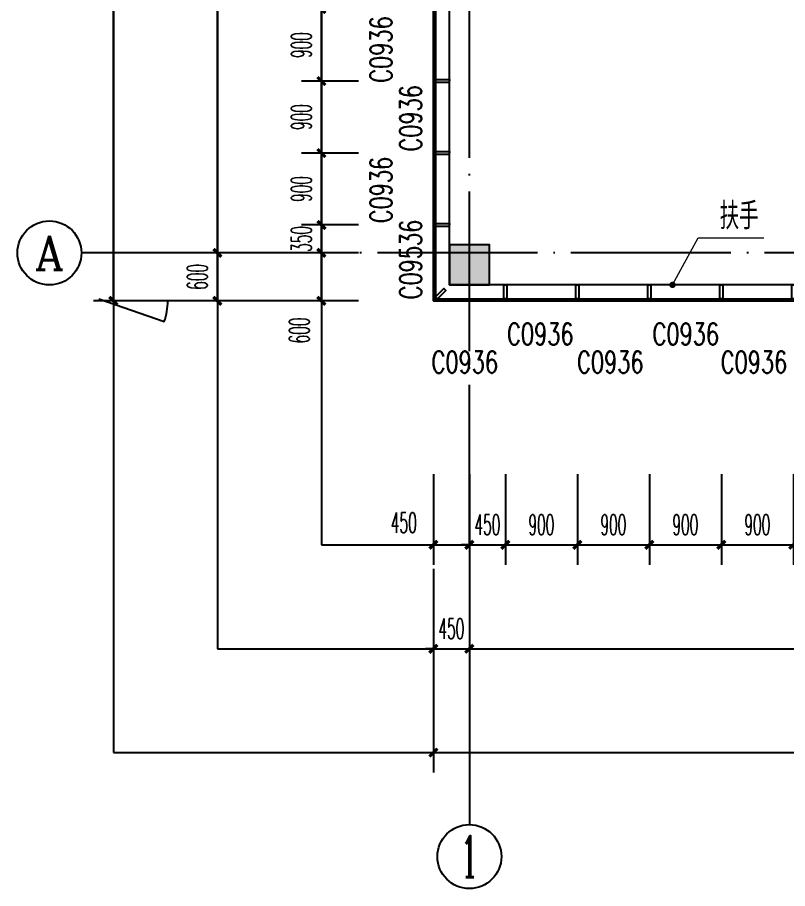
# Model space of a CAD drawing. Header units: millimetres. Extents: x -13830 to 215738, y -24143 to 193994.
# Drawn here: x 36194 to 45822, y 77049 to 87944 of the extents above; entities that cross this region are included whole.
import ezdxf
from ezdxf.enums import TextEntityAlignment as Align

# ---------------------------------------------------------------- set-up
doc = ezdxf.new("R2010")
doc.units = ezdxf.units.MM
doc.header["$LTSCALE"] = 100
doc.linetypes.add('DOTE', pattern=[2.42, 2, -0.2, 0.02, -0.2])
doc.layers.get('0').update_dxf_attribs({"linetype": 'CONTINUOUS'})
doc.layers.get('DEFPOINTS').update_dxf_attribs({"linetype": 'CONTINUOUS'})
for name, color, linetype in [('A-Drain-Well', 201, 'CONTINUOUS'), ('AXIS', 3, 'CONTINUOUS'), ('AXIS_TEXT', 7, 'CONTINUOUS'), ('COLUMN', 9, 'CONTINUOUS'), ('DOTE', 8, 'CONTINUOUS'), ('MCST 2F$0$A-_WIND----_E-', 4, 'CONTINUOUS'), ('PUB_DIM', 3, 'CONTINUOUS'), ('PUB_HATCH', 8, 'CONTINUOUS'), ('PUB_TEXT', 7, 'CONTINUOUS'), ('RAIL', 163, 'CONTINUOUS'), ('WALL', 2, 'CONTINUOUS'), ('WINDOW', 4, 'CONTINUOUS'), ('WINDOW_TEXT', 7, 'CONTINUOUS')]:
    doc.layers.add(name, color=color, linetype=linetype)
doc.layers.add('DIM_LEAD', color=3, linetype='CONTINUOUS', lineweight=13)
doc.styles.add('_TCH_AXIS', font='COMPLEX', dxfattribs={"bigfont": 'GBCBIG'})
doc.styles.add('_TCH_DIM', font='SIMPLEX', dxfattribs={"bigfont": 'GBCBIG'})
doc.styles.add('_TCH_WINDOW', font='SIMPLEX', dxfattribs={"height": 3.5, "bigfont": 'GBCBIG'})
doc.styles.add('COMPLEX', font='COMPLEX')
doc.styles.add('DIM_FONT_T3', font='SIMPLEX', dxfattribs={"width": 0.494118, "bigfont": 'GBCBIG'})
doc.dimstyles.new('_TCH_ARCH&&100', dxfattribs={"dimtxt": 255, "dimasz": 100, "dimexe": 250, "dimexo": 300, "dimgap": 122.5, "dimtad": 1, "dimdec": 0, "dimzin": 0, "dimdsep": 46, "dimtxsty": 'DIM_FONT_T3', "dimblk": 'ARCHTICK', "dimcen": 0.09, "dimclrt": 7, "dimazin": 0, "dimtfac": 1, "dimtdec": 0, "dimtix": 1, "dimtmove": 2, "dimatfit": 3, "dimldrblk": 'ARCHTICK', "dimfxl": 1, "dimtolj": 1, "dimtzin": 0, "dimarcsym": 0})

# ---------------------------------------------------------------- blocks, each defined once
blk = doc.blocks.new('_AXISO')
blk.add_circle((0, 0), 0.5)
at = {"layer": 'AXIS_TEXT', "style": 'COMPLEX', "width": 1.041667}
blk.add_attdef('A', text='', height=0.56, dxfattribs=at).set_placement((-0.25, -0.28), (0.25, -0.28), align=Align.FIT)
blk = doc.blocks.new('_ArchTick')
at = {"color": 0, "linetype": 'ByBlock', "const_width": 0.4}
blk.add_lwpolyline([(-0.5, -0.5), (0.5, 0.5)], dxfattribs=at)
blk = doc.blocks.new('*D1024')
at = {"layer": 'AXIS', "color": 0, "lineweight": -2, "transparency": 16777216}
for p, q in [((-450, -3900), (-450, -6450)), ((19400, -3900), (19400, -6450)), ((-450, -6200), (19400, -6200))]:
    blk.add_line(p, q, dxfattribs=at)
at = {"layer": 'DEFPOINTS', "color": 0, "transparency": 16777216}
for p in [(-450, -3600), (19400, -3600), (19400, -6200)]:
    blk.add_point(p, dxfattribs=at)
at = {"layer": 'AXIS', "color": 0, "lineweight": -2, "transparency": 16777216, "xscale": 100, "yscale": 100, "zscale": 100, "rotation": 180}
blk.add_blockref('_ArchTick', (-450, -6200), dxfattribs=at)
at = {"layer": 'AXIS', "color": 0, "lineweight": -2, "transparency": 16777216, "xscale": 100, "yscale": 100, "zscale": 100}
blk.add_blockref('_ArchTick', (19400, -6200), dxfattribs=at)
at = {"layer": 'AXIS', "color": 7, "transparency": 16777216, "insert": (9475, -5950), "char_height": 255, "attachment_point": 5, "style": 'DIM_FONT_T3'}
blk.add_mtext('\\A1;19850', dxfattribs=at)
blk = doc.blocks.new('*D1025')
at = {"layer": 'AXIS', "color": 0, "lineweight": -2, "transparency": 16777216}
for p, q in [((-450, -3900), (-450, -5150)), ((0, -3900), (0, -5150)), ((-450, -4900), (-550, -4900)), ((-450, -4900), (0, -4900)), ((0, -4900), (100, -4900))]:
    blk.add_line(p, q, dxfattribs=at)
at = {"layer": 'DEFPOINTS', "color": 0, "transparency": 16777216}
for p in [(-450, -3600), (0, -3600), (0, -4900)]:
    blk.add_point(p, dxfattribs=at)
at = {"layer": 'AXIS', "color": 0, "lineweight": -2, "transparency": 16777216, "xscale": 100, "yscale": 100, "zscale": 100}
blk.add_blockref('_ArchTick', (-450, -4900), dxfattribs=at)
at = {"layer": 'AXIS', "color": 0, "lineweight": -2, "transparency": 16777216, "xscale": 100, "yscale": 100, "zscale": 100, "rotation": 180}
blk.add_blockref('_ArchTick', (0, -4900), dxfattribs=at)
at = {"layer": 'AXIS', "color": 7, "transparency": 16777216, "insert": (-225, -4650), "char_height": 255, "attachment_point": 5, "style": 'DIM_FONT_T3'}
blk.add_mtext('\\A1;450', dxfattribs=at)
blk = doc.blocks.new('*D1026')
at = {"layer": 'AXIS', "color": 0, "lineweight": -2, "transparency": 16777216}
for p, q in [((0, -3900), (0, -5150)), ((9200, -3900), (9200, -5150)), ((0, -4900), (9200, -4900))]:
    blk.add_line(p, q, dxfattribs=at)
at = {"layer": 'DEFPOINTS', "color": 0, "transparency": 16777216}
for p in [(0, -3600), (9200, -3600), (9200, -4900)]:
    blk.add_point(p, dxfattribs=at)
at = {"layer": 'AXIS', "color": 0, "lineweight": -2, "transparency": 16777216, "xscale": 100, "yscale": 100, "zscale": 100, "rotation": 180}
blk.add_blockref('_ArchTick', (0, -4900), dxfattribs=at)
at = {"layer": 'AXIS', "color": 0, "lineweight": -2, "transparency": 16777216, "xscale": 100, "yscale": 100, "zscale": 100}
blk.add_blockref('_ArchTick', (9200, -4900), dxfattribs=at)
at = {"layer": 'AXIS', "color": 7, "transparency": 16777216, "insert": (4600, -4650), "char_height": 255, "attachment_point": 5, "style": 'DIM_FONT_T3'}
blk.add_mtext('\\A1;9200', dxfattribs=at)
blk = doc.blocks.new('*D1043')
at = {"layer": 'AXIS', "color": 0, "lineweight": -2, "transparency": 16777216}
for p, q in [((-2043, 28050), (-4700, 28050)), ((-4450, -550), (-4450, 28050)), ((-2043, -550), (-4700, -550))]:
    blk.add_line(p, q, dxfattribs=at)
at = {"layer": 'DEFPOINTS', "color": 0, "transparency": 16777216}
for p in [(-4450, 28050), (-1743, 28050), (-1743, -550)]:
    blk.add_point(p, dxfattribs=at)
at = {"layer": 'AXIS', "color": 0, "lineweight": -2, "transparency": 16777216, "xscale": 100, "yscale": 100, "zscale": 100}
for p, rotation in [((-4450, 28050), 90), ((-4450, -550), 270)]:
    blk.add_blockref('_ArchTick', p, dxfattribs=dict(at, rotation=rotation))
at = {"layer": 'AXIS', "color": 7, "transparency": 16777216, "insert": (-4700, 13750), "char_height": 255, "attachment_point": 5, "rotation": 90, "style": 'DIM_FONT_T3'}
blk.add_mtext('\\A1;28600', dxfattribs=at)
blk = doc.blocks.new('*D1044')
at = {"layer": 'AXIS', "color": 0, "lineweight": -2, "transparency": 16777216}
for p, q in [((-2150, 50), (-3400, 50)), ((-3150, -550), (-3150, 50)), ((-2150, -550), (-3400, -550))]:
    blk.add_line(p, q, dxfattribs=at)
at = {"layer": 'DEFPOINTS', "color": 0, "transparency": 16777216}
for p in [(-3150, 50), (-1850, 50), (-1850, -550)]:
    blk.add_point(p, dxfattribs=at)
at = {"layer": 'AXIS', "color": 0, "lineweight": -2, "transparency": 16777216, "xscale": 100, "yscale": 100, "zscale": 100}
for p, rotation in [((-3150, 50), 90), ((-3150, -550), 270)]:
    blk.add_blockref('_ArchTick', p, dxfattribs=dict(at, rotation=rotation))
at = {"layer": 'AXIS', "color": 7, "transparency": 16777216, "insert": (-3400, -250), "char_height": 255, "attachment_point": 5, "rotation": 90, "style": 'DIM_FONT_T3'}
blk.add_mtext('\\A1;600', dxfattribs=at)
blk = doc.blocks.new('*D1045')
at = {"layer": 'AXIS', "color": 0, "lineweight": -2, "transparency": 16777216}
for p, q in [((-2150, 6650), (-3400, 6650)), ((-3150, 50), (-3150, 6650)), ((-2150, 50), (-3400, 50))]:
    blk.add_line(p, q, dxfattribs=at)
at = {"layer": 'DEFPOINTS', "color": 0, "transparency": 16777216}
for p in [(-3150, 6650), (-1850, 6650), (-1850, 50)]:
    blk.add_point(p, dxfattribs=at)
at = {"layer": 'AXIS', "color": 0, "lineweight": -2, "transparency": 16777216, "xscale": 100, "yscale": 100, "zscale": 100}
for p, rotation in [((-3150, 6650), 90), ((-3150, 50), 270)]:
    blk.add_blockref('_ArchTick', p, dxfattribs=dict(at, rotation=rotation))
at = {"layer": 'AXIS', "color": 7, "transparency": 16777216, "insert": (-3400, 3350), "char_height": 255, "attachment_point": 5, "rotation": 90, "style": 'DIM_FONT_T3'}
blk.add_mtext('\\A1;6600', dxfattribs=at)
blk = doc.blocks.new('_FZH')
blk.add_lwpolyline([(-0.5, -0.5), (0.5, -0.5), (0.5, 0.5), (-0.5, 0.5)], close=True)
at = {"layer": 'PUB_HATCH'}
blk.add_solid([(-0.5, -0.5), (0.5, -0.5), (-0.5, 0.5), (0.5, 0.5)], dxfattribs=at)
blk = doc.blocks.new('sfss302')
at = {"layer": 'COLUMN', "color": 3, "xscale": 500.0000000006985, "yscale": 500.0000000006985, "zscale": 500.0000000006985, "rotation": 270}
blk.add_blockref('_FZH', (650, 450), dxfattribs=at)
blk = doc.blocks.new('MCST 2F$0$ELDERLY CARE MULLION')
at = {"layer": 'MCST 2F$0$A-_WIND----_E-'}
blk.add_lwpolyline([(155290, -76416), (155378, -76568), (155408, -76550), (155321, -76399)], close=True, dxfattribs=at)
blk = doc.blocks.new('A$C0A050261')
at = {"layer": 'MCST 2F$0$A-_WIND----_E-', "color": 8}
for points in [[(-486, 14975), (-486, -475), (20264, -475), (20264, 14975)], [(-461, 14950), (-461, -450), (20239, -450), (20239, 14950)]]:
    blk.add_lwpolyline(points, close=True, dxfattribs=at)
at = {"layer": 'MCST 2F$0$A-_WIND----_E-'}
for points in [[(-473, 14962), (-473, -463), (20252, -463), (20252, 14962)], [(-461, 14925), (-355, 14819), (-330, 14844), (-436, 14950)]]:
    blk.add_lwpolyline(points, close=True, dxfattribs=at)
at = {"xscale": -1}
for p, rotation in [((96759, 158774), 29.99999999999988), ((97659, 158774), 29.99999999999988), ((98559, 158774), 29.99999999999988), ((-144284, 110370), 119.9999999999999), ((-144284, 109470), 119.9999999999999), ((-144284, 108570), 119.9999999999999), ((-144284, 107670), 119.9999999999999), ((-144284, 106770), 119.9999999999999)]:
    blk.add_blockref('MCST 2F$0$ELDERLY CARE MULLION', p, dxfattribs=dict(at, rotation=rotation))
blk = doc.blocks.new('*D887')
at = {"layer": 'DEFPOINTS', "color": 0, "transparency": 16777216}
for p in [(39994, 84999), (40757, 84999), (40757, 84399)]:
    blk.add_point(p, dxfattribs=at)
at = {"layer": 'PUB_DIM', "color": 0, "lineweight": -2, "transparency": 16777216}
for p, q in [((40457, 84999), (39744, 84999)), ((39994, 84399), (39994, 84999)), ((40457, 84399), (39744, 84399))]:
    blk.add_line(p, q, dxfattribs=at)
at = {"layer": 'PUB_DIM', "color": 0, "lineweight": -2, "transparency": 16777216, "xscale": 100, "yscale": 100, "zscale": 100}
for p, rotation in [((39994, 84999), 90), ((39994, 84399), 270)]:
    blk.add_blockref('_ArchTick', p, dxfattribs=dict(at, rotation=rotation))
at = {"layer": 'PUB_DIM', "color": 7, "transparency": 16777216, "insert": (39719, 84029), "char_height": 255, "attachment_point": 5, "rotation": 90, "style": 'DIM_FONT_T3'}
blk.add_mtext('\\A1;600', dxfattribs=at)
blk = doc.blocks.new('*D888')
at = {"layer": 'DEFPOINTS', "color": 0, "transparency": 16777216}
for p in [(39994, 85348), (40757, 85348), (40757, 84999)]:
    blk.add_point(p, dxfattribs=at)
at = {"layer": 'PUB_DIM', "color": 0, "lineweight": -2, "transparency": 16777216}
for p, q in [((39994, 85348), (39994, 85448)), ((40457, 85348), (39744, 85348)), ((39994, 84999), (39994, 85348)), ((40457, 84999), (39744, 84999)), ((39994, 84999), (39994, 84899))]:
    blk.add_line(p, q, dxfattribs=at)
at = {"layer": 'PUB_DIM', "color": 0, "lineweight": -2, "transparency": 16777216, "xscale": 100, "yscale": 100, "zscale": 100}
for p, rotation in [((39994, 85348), 270), ((39994, 84999), 90)]:
    blk.add_blockref('_ArchTick', p, dxfattribs=dict(at, rotation=rotation))
at = {"layer": 'PUB_DIM', "color": 7, "transparency": 16777216, "insert": (39744, 85173), "char_height": 255, "attachment_point": 5, "rotation": 90, "style": 'DIM_FONT_T3'}
blk.add_mtext('\\A1;350', dxfattribs=at)
blk = doc.blocks.new('*D889')
at = {"layer": 'DEFPOINTS', "color": 0, "transparency": 16777216}
for p in [(39994, 86248), (40757, 86248), (40757, 85348)]:
    blk.add_point(p, dxfattribs=at)
at = {"layer": 'PUB_DIM', "color": 0, "lineweight": -2, "transparency": 16777216}
for p, q in [((40457, 86248), (39744, 86248)), ((39994, 85348), (39994, 86248)), ((40457, 85348), (39744, 85348))]:
    blk.add_line(p, q, dxfattribs=at)
at = {"layer": 'PUB_DIM', "color": 0, "lineweight": -2, "transparency": 16777216, "xscale": 100, "yscale": 100, "zscale": 100}
for p, rotation in [((39994, 86248), 90), ((39994, 85348), 270)]:
    blk.add_blockref('_ArchTick', p, dxfattribs=dict(at, rotation=rotation))
at = {"layer": 'PUB_DIM', "color": 7, "transparency": 16777216, "insert": (39744, 85798), "char_height": 255, "attachment_point": 5, "rotation": 90, "style": 'DIM_FONT_T3'}
blk.add_mtext('\\A1;900', dxfattribs=at)
blk = doc.blocks.new('*D890')
at = {"layer": 'DEFPOINTS', "color": 0, "transparency": 16777216}
for p in [(39994, 87148), (40757, 87148), (40757, 86248)]:
    blk.add_point(p, dxfattribs=at)
at = {"layer": 'PUB_DIM', "color": 0, "lineweight": -2, "transparency": 16777216}
for p, q in [((40457, 87148), (39744, 87148)), ((39994, 86248), (39994, 87148)), ((40457, 86248), (39744, 86248))]:
    blk.add_line(p, q, dxfattribs=at)
at = {"layer": 'PUB_DIM', "color": 0, "lineweight": -2, "transparency": 16777216, "xscale": 100, "yscale": 100, "zscale": 100}
for p, rotation in [((39994, 87148), 90), ((39994, 86248), 270)]:
    blk.add_blockref('_ArchTick', p, dxfattribs=dict(at, rotation=rotation))
at = {"layer": 'PUB_DIM', "color": 7, "transparency": 16777216, "insert": (39744, 86698), "char_height": 255, "attachment_point": 5, "rotation": 90, "style": 'DIM_FONT_T3'}
blk.add_mtext('\\A1;900', dxfattribs=at)
blk = doc.blocks.new('*D891')
at = {"layer": 'DEFPOINTS', "color": 0, "transparency": 16777216}
for p in [(39994, 88048), (40757, 88048), (40757, 87148)]:
    blk.add_point(p, dxfattribs=at)
at = {"layer": 'PUB_DIM', "color": 0, "lineweight": -2, "transparency": 16777216}
for p, q in [((40457, 88048), (39744, 88048)), ((39994, 87148), (39994, 88048)), ((40457, 87148), (39744, 87148))]:
    blk.add_line(p, q, dxfattribs=at)
at = {"layer": 'PUB_DIM', "color": 0, "lineweight": -2, "transparency": 16777216, "xscale": 100, "yscale": 100, "zscale": 100}
for p, rotation in [((39994, 88048), 90), ((39994, 87148), 270)]:
    blk.add_blockref('_ArchTick', p, dxfattribs=dict(at, rotation=rotation))
at = {"layer": 'PUB_DIM', "color": 7, "transparency": 16777216, "insert": (39744, 87598), "char_height": 255, "attachment_point": 5, "rotation": 90, "style": 'DIM_FONT_T3'}
blk.add_mtext('\\A1;900', dxfattribs=at)
blk = doc.blocks.new('*D955')
at = {"layer": 'DEFPOINTS', "color": 0, "transparency": 16777216}
for p in [(41394, 82532), (41844, 82532), (41844, 81349)]:
    blk.add_point(p, dxfattribs=at)
at = {"layer": 'PUB_DIM', "color": 0, "lineweight": -2, "transparency": 16777216}
for p, q in [((41394, 82232), (41394, 81099)), ((41844, 82232), (41844, 81099)), ((41394, 81349), (41844, 81349))]:
    blk.add_line(p, q, dxfattribs=at)
at = {"layer": 'PUB_DIM', "color": 0, "lineweight": -2, "transparency": 16777216, "xscale": 100, "yscale": 100, "zscale": 100, "rotation": 180}
blk.add_blockref('_ArchTick', (41394, 81349), dxfattribs=at)
at = {"layer": 'PUB_DIM', "color": 0, "lineweight": -2, "transparency": 16777216, "xscale": 100, "yscale": 100, "zscale": 100}
blk.add_blockref('_ArchTick', (41844, 81349), dxfattribs=at)
at = {"layer": 'PUB_DIM', "color": 7, "transparency": 16777216, "insert": (41024, 81624), "char_height": 255, "attachment_point": 5, "style": 'DIM_FONT_T3'}
blk.add_mtext('\\A1;450', dxfattribs=at)
blk = doc.blocks.new('*D956')
at = {"layer": 'DEFPOINTS', "color": 0, "transparency": 16777216}
for p in [(41844, 82532), (42294, 82532), (42294, 81349)]:
    blk.add_point(p, dxfattribs=at)
at = {"layer": 'PUB_DIM', "color": 0, "lineweight": -2, "transparency": 16777216}
for p, q in [((41844, 82232), (41844, 81099)), ((42294, 82232), (42294, 81099)), ((41844, 81349), (41744, 81349)), ((41844, 81349), (42294, 81349)), ((42294, 81349), (42394, 81349))]:
    blk.add_line(p, q, dxfattribs=at)
at = {"layer": 'PUB_DIM', "color": 0, "lineweight": -2, "transparency": 16777216, "xscale": 100, "yscale": 100, "zscale": 100}
blk.add_blockref('_ArchTick', (41844, 81349), dxfattribs=at)
at = {"layer": 'PUB_DIM', "color": 0, "lineweight": -2, "transparency": 16777216, "xscale": 100, "yscale": 100, "zscale": 100, "rotation": 180}
blk.add_blockref('_ArchTick', (42294, 81349), dxfattribs=at)
at = {"layer": 'PUB_DIM', "color": 7, "transparency": 16777216, "insert": (42069, 81599), "char_height": 255, "attachment_point": 5, "style": 'DIM_FONT_T3'}
blk.add_mtext('\\A1;450', dxfattribs=at)
blk = doc.blocks.new('*D957')
at = {"layer": 'DEFPOINTS', "color": 0, "transparency": 16777216}
for p in [(42294, 82532), (43194, 82532), (43194, 81349)]:
    blk.add_point(p, dxfattribs=at)
at = {"layer": 'PUB_DIM', "color": 0, "lineweight": -2, "transparency": 16777216}
for p, q in [((42294, 82232), (42294, 81099)), ((43194, 82232), (43194, 81099)), ((42294, 81349), (43194, 81349))]:
    blk.add_line(p, q, dxfattribs=at)
at = {"layer": 'PUB_DIM', "color": 0, "lineweight": -2, "transparency": 16777216, "xscale": 100, "yscale": 100, "zscale": 100, "rotation": 180}
blk.add_blockref('_ArchTick', (42294, 81349), dxfattribs=at)
at = {"layer": 'PUB_DIM', "color": 0, "lineweight": -2, "transparency": 16777216, "xscale": 100, "yscale": 100, "zscale": 100}
blk.add_blockref('_ArchTick', (43194, 81349), dxfattribs=at)
at = {"layer": 'PUB_DIM', "color": 7, "transparency": 16777216, "insert": (42744, 81599), "char_height": 255, "attachment_point": 5, "style": 'DIM_FONT_T3'}
blk.add_mtext('\\A1;900', dxfattribs=at)
blk = doc.blocks.new('*D958')
at = {"layer": 'DEFPOINTS', "color": 0, "transparency": 16777216}
for p in [(43194, 82532), (44094, 82532), (44094, 81349)]:
    blk.add_point(p, dxfattribs=at)
at = {"layer": 'PUB_DIM', "color": 0, "lineweight": -2, "transparency": 16777216}
for p, q in [((43194, 82232), (43194, 81099)), ((44094, 82232), (44094, 81099)), ((43194, 81349), (44094, 81349))]:
    blk.add_line(p, q, dxfattribs=at)
at = {"layer": 'PUB_DIM', "color": 0, "lineweight": -2, "transparency": 16777216, "xscale": 100, "yscale": 100, "zscale": 100, "rotation": 180}
blk.add_blockref('_ArchTick', (43194, 81349), dxfattribs=at)
at = {"layer": 'PUB_DIM', "color": 0, "lineweight": -2, "transparency": 16777216, "xscale": 100, "yscale": 100, "zscale": 100}
blk.add_blockref('_ArchTick', (44094, 81349), dxfattribs=at)
at = {"layer": 'PUB_DIM', "color": 7, "transparency": 16777216, "insert": (43644, 81599), "char_height": 255, "attachment_point": 5, "style": 'DIM_FONT_T3'}
blk.add_mtext('\\A1;900', dxfattribs=at)
blk = doc.blocks.new('*D959')
at = {"layer": 'DEFPOINTS', "color": 0, "transparency": 16777216}
for p in [(44094, 82532), (44994, 82532), (44994, 81349)]:
    blk.add_point(p, dxfattribs=at)
at = {"layer": 'PUB_DIM', "color": 0, "lineweight": -2, "transparency": 16777216}
for p, q in [((44094, 82232), (44094, 81099)), ((44994, 82232), (44994, 81099)), ((44094, 81349), (44994, 81349))]:
    blk.add_line(p, q, dxfattribs=at)
at = {"layer": 'PUB_DIM', "color": 0, "lineweight": -2, "transparency": 16777216, "xscale": 100, "yscale": 100, "zscale": 100, "rotation": 180}
blk.add_blockref('_ArchTick', (44094, 81349), dxfattribs=at)
at = {"layer": 'PUB_DIM', "color": 0, "lineweight": -2, "transparency": 16777216, "xscale": 100, "yscale": 100, "zscale": 100}
blk.add_blockref('_ArchTick', (44994, 81349), dxfattribs=at)
at = {"layer": 'PUB_DIM', "color": 7, "transparency": 16777216, "insert": (44544, 81599), "char_height": 255, "attachment_point": 5, "style": 'DIM_FONT_T3'}
blk.add_mtext('\\A1;900', dxfattribs=at)
blk = doc.blocks.new('*D960')
at = {"layer": 'DEFPOINTS', "color": 0, "transparency": 16777216}
for p in [(44994, 82532), (45894, 82532), (45894, 81349)]:
    blk.add_point(p, dxfattribs=at)
at = {"layer": 'PUB_DIM', "color": 0, "lineweight": -2, "transparency": 16777216}
for p, q in [((44994, 82232), (44994, 81099)), ((45894, 82232), (45894, 81099)), ((44994, 81349), (45894, 81349))]:
    blk.add_line(p, q, dxfattribs=at)
at = {"layer": 'PUB_DIM', "color": 0, "lineweight": -2, "transparency": 16777216, "xscale": 100, "yscale": 100, "zscale": 100, "rotation": 180}
blk.add_blockref('_ArchTick', (44994, 81349), dxfattribs=at)
at = {"layer": 'PUB_DIM', "color": 0, "lineweight": -2, "transparency": 16777216, "xscale": 100, "yscale": 100, "zscale": 100}
blk.add_blockref('_ArchTick', (45894, 81349), dxfattribs=at)
at = {"layer": 'PUB_DIM', "color": 7, "transparency": 16777216, "insert": (45444, 81599), "char_height": 255, "attachment_point": 5, "style": 'DIM_FONT_T3'}
blk.add_mtext('\\A1;900', dxfattribs=at)
blk = doc.blocks.new('dsffsfddf')
at = {"layer": 'AXIS'}
for p, q in [((-1850, 50), (-4850, 50)), ((0, -3600), (0, -7100))]:
    blk.add_line(p, q, dxfattribs=at)
at = {"layer": 'DOTE', "linetype": 'DOTE', "ltscale": 10}
for p, q in [((0, -3600), (0, 31000)), ((25050, 50), (-1850, 50))]:
    blk.add_line(p, q, dxfattribs=at)
at = {"layer": 'AXIS'}
ref = blk.add_blockref('_AXISO', (-5250, 50), dxfattribs=dict(at, xscale=800, yscale=800, zscale=800))
ref.add_attrib('A', 'A', dxfattribs={"layer": 'AXIS_TEXT', "height": 425.2, "style": '_TCH_AXIS'}).set_placement((-5432.2, -162.6), (-5067.8, -162.6), align=Align.FIT)
ref = blk.add_blockref('_AXISO', (0, -7500), dxfattribs=dict(at, xscale=800, yscale=800, zscale=800))
ref.add_attrib('A', '1', dxfattribs={"layer": 'AXIS_TEXT', "height": 514.7, "style": '_TCH_AXIS'}).set_placement((-110.3, -7757.4), (110.3, -7757.4), align=Align.FIT)
for p1, p2, distance, picture, middle in [((-1743.4, -550), (-1743.4, 28050), 2706.6, '*D1043', (-4700, 13750)), ((-1850, 50), (-1850, 6650), 1300, '*D1045', (-3400, 3350)), ((-1850, -550), (-1850, 50), 1300, '*D1044', (-3400, -250)), ((-450, -3600), (0, -3600), -1300, '*D1025', (-225, -4650)), ((-450, -3600), (19400, -3600), -2600, '*D1024', (9475, -5950)), ((0, -3600), (9200, -3600), -1300, '*D1026', (4600, -4650))]:
    dim = blk.add_aligned_dim(p1=p1, p2=p2, distance=distance, dimstyle='_TCH_ARCH&&100', dxfattribs=at)
    dim.commit()
    dim.dimension.update_dxf_attribs({"geometry": picture, "text_midpoint": middle})

msp = doc.modelspace()

# ---------------------------------------------------------------- linework, layer by layer
at = {"layer": 'DEFPOINTS'}
for points in [[(37393.6, 78748.5), (69793.6, 78748.5), (69793.6, 118548.5), (37393.6, 118548.5)], [(38693.6, 80048.5), (68493.6, 80048.5), (68493.6, 117248.5), (38693.6, 117248.5)], [(39993.6, 81348.5), (67193.6, 81348.5), (67193.6, 115948.5), (39993.6, 115948.5)]]:
    msp.add_lwpolyline(points, close=True, dxfattribs=at)
at = {"layer": 'DIM_LEAD'}
for p, q in [((44383.4, 84598.5), (44704.4, 85188)), ((44704.4, 85188), (45525.1, 85188))]:
    msp.add_line(p, q, dxfattribs=at)
at = {"layer": 'DIM_LEAD', "const_width": 40}
msp.add_lwpolyline([(44373.8, 84581, 1), (44393, 84616.1, 1)], format="xyb", close=True, dxfattribs=at)
at = {"layer": 'RAIL'}
msp.add_lwpolyline([(41593.6, 104948.5), (56643.6, 104948.5), (56643.6, 84598.5), (41593.6, 84598.5)], close=True, dxfattribs=at)
at = {"layer": 'WINDOW'}
msp.add_lwpolyline([(41393.6, 105148.5), (56843.6, 105148.5), (56843.6, 84398.5), (41393.6, 84398.5)], close=True, dxfattribs=at)
msp.add_lwpolyline([(37211.1, 84423.5), (38028.3, 84140.1, 0.0763817), (38075.7, 84398.5)], format="xyb", dxfattribs=at)

# ---------------------------------------------------------------- block references
at = {"rotation": 90}
msp.add_blockref('A$C0A050261', (56368.6, 84884.3), dxfattribs=at)
at = {"layer": 'A-Drain-Well'}
msp.add_blockref('sfss302', (41193.6, 84398.5), dxfattribs=at)
at = {"layer": 'WALL'}
msp.add_blockref('dsffsfddf', (41843.6, 84948.5), dxfattribs=at)

# ---------------------------------------------------------------- texts
at = {"layer": 'PUB_TEXT', "style": '_TCH_DIM'}
msp.add_text('扶手', height=337.59, dxfattribs=at).set_placement((44973.3, 85293))
at = {"layer": 'WINDOW_TEXT', "style": '_TCH_WINDOW', "width": 0.705882}
for s, p in [('C0936', (40874.4, 87126.5)), ('C0936', (41247.3, 86266.6)), ('C0936', (40874.4, 85369.7)), ('C09536', (41247.3, 84418.4))]:
    msp.add_text(s, height=272, rotation=90, dxfattribs=at).set_placement(p)
for p in [(42315.5, 83848.8), (44134.2, 83848.8), (41371.6, 83496.6), (43190.4, 83496.6), (44986.4, 83496.6)]:
    msp.add_text('C0936', height=272, dxfattribs=at).set_placement(p)

# ---------------------------------------------------------------- dimensions: what is measured, and where the dimension line sits
at = {"layer": 'PUB_DIM'}
for p1, p2, distance, picture, middle in [((40756.8, 87148.4), (40756.8, 88048.4), 763.2, '*D891', (39743.6, 87598.4)), ((40756.8, 86248.4), (40756.8, 87148.4), 763.2, '*D890', (39743.6, 86698.4)), ((40756.8, 85348.4), (40756.8, 86248.4), 763.2, '*D889', (39743.6, 85798.4)), ((40756.8, 84998.5), (40756.8, 85348.4), 763.2, '*D888', (39743.6, 85173.5)), ((41843.6, 82531.7), (42293.6, 82531.7), -1183.2, '*D956', (42068.6, 81598.5)), ((42293.6, 82531.7), (43193.6, 82531.7), -1183.2, '*D957', (42743.6, 81598.5)), ((43193.6, 82531.7), (44093.6, 82531.7), -1183.2, '*D958', (43643.6, 81598.5)), ((44093.6, 82531.7), (44993.6, 82531.7), -1183.2, '*D959', (44543.6, 81598.5)), ((44993.6, 82531.7), (45893.6, 82531.7), -1183.2, '*D960', (45443.6, 81598.5))]:
    dim = msp.add_aligned_dim(p1=p1, p2=p2, distance=distance, dimstyle='_TCH_ARCH&&100', dxfattribs=at)
    dim.commit()
    dim.dimension.update_dxf_attribs({"geometry": picture, "text_midpoint": middle})
for base, p1, p2, angle, picture, middle in [((39993.6, 84998.5), (40756.8, 84398.5), (40756.8, 84998.5), 90, '*D887', (39718.6, 84028.5)), ((41843.6, 81348.5), (41393.7, 82531.7), (41843.6, 82531.7), 0, '*D955', (41023.7, 81623.5))]:
    dim = msp.add_linear_dim(base=base, p1=p1, p2=p2, angle=angle, dimstyle='_TCH_ARCH&&100', dxfattribs=at)
    dim.commit()
    dim.dimension.update_dxf_attribs({"geometry": picture, "text_midpoint": middle, "dimtype": 129})

doc.saveas('drawing.dxf')
